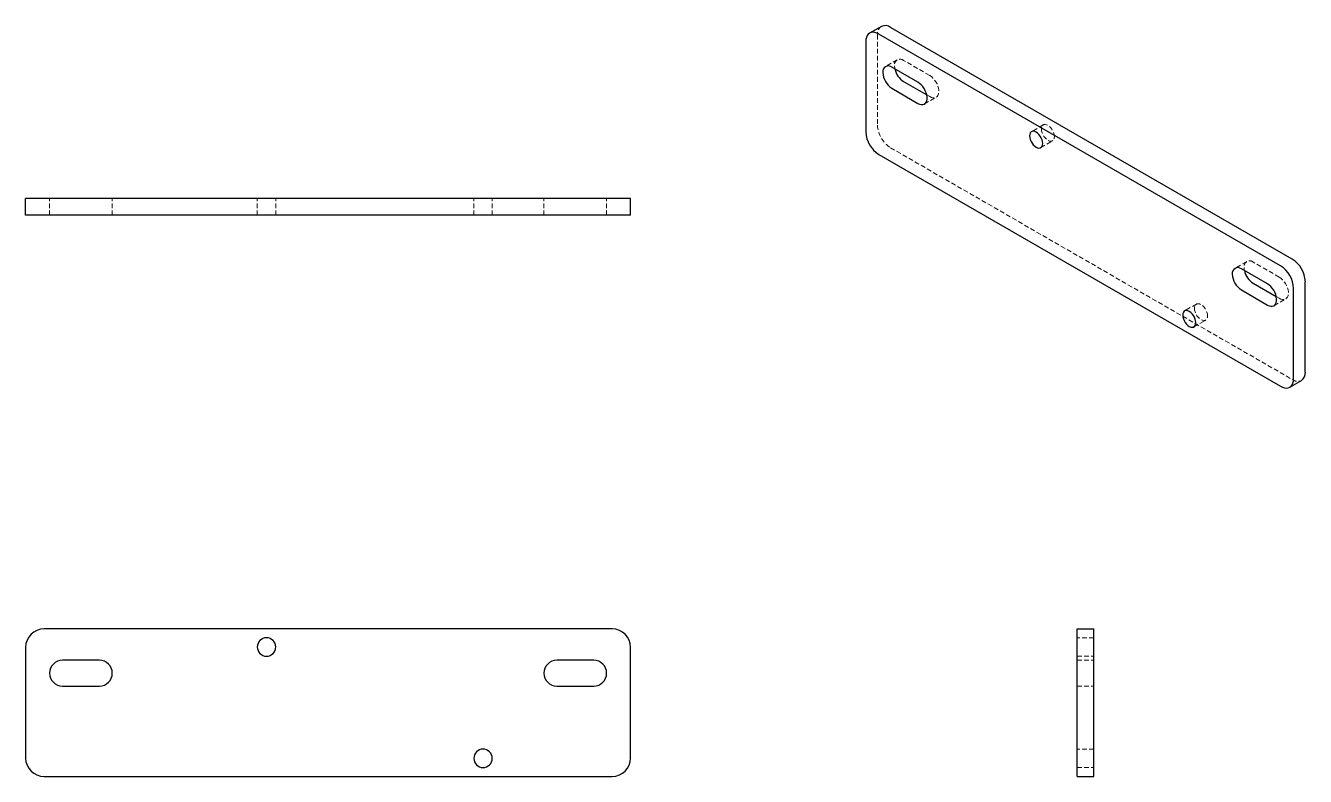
# Model space of a CAD drawing. Header units: millimetres. Extents: x 247 to 594, y 194 to 398.
import ezdxf

# ---------------------------------------------------------------- set-up
doc = ezdxf.new("R2010")
doc.units = ezdxf.units.MM
doc.linetypes.add('HIDDEN', pattern=[1.905, 1.27, -0.635])

msp = doc.modelspace()

# ---------------------------------------------------------------- linework, layer by layer
at = {"color": 7, "linetype": 'Continuous', "lineweight": 25}
for p, q in [((479.02, 397.81), (475.84, 395.97)), ((587.24, 332.86), (478.34, 395.72)), ((590.42, 334.7), (481.52, 397.56)), ((474.81, 393.68), (474.81, 369.19)), ((488.95, 382.66), (481.88, 386.74)), ((485.06, 382.86), (491.32, 379.25)), ((481.88, 381.03), (488.95, 376.94)), ((478.34, 363.06), (587.24, 300.2)), ((247.05, 346.63), (247.05, 351.13)), ((252.05, 351.13), (247.05, 351.13)), ((406.05, 351.13), (252.05, 351.13)), ((411.05, 351.13), (406.05, 351.13)), ((411.05, 346.63), (411.05, 351.13)), ((252.05, 346.63), (247.05, 346.63)), ((406.05, 346.63), (252.05, 346.63)), ((411.05, 346.63), (406.05, 346.63)), ((583.7, 327.96), (576.63, 332.04)), ((576.63, 326.33), (583.7, 322.25)), ((579.81, 328.16), (586.07, 324.55)), ((590.77, 302.24), (590.77, 326.74)), ((593.95, 304.08), (593.95, 328.57)), ((589.74, 299.95), (592.92, 301.79)), ((406.05, 234.4), (252.05, 234.4)), ((532.13, 229.4), (532.13, 234.4)), ((532.13, 234.4), (536.63, 234.4)), ((536.63, 229.4), (536.63, 234.4)), ((247.05, 229.4), (247.05, 199.4)), ((411.05, 199.4), (411.05, 229.4)), ((532.13, 199.4), (532.13, 229.4)), ((536.63, 199.4), (536.63, 229.4)), ((267.05, 225.9), (257.05, 225.9)), ((401.05, 225.9), (391.05, 225.9)), ((257.05, 218.9), (267.05, 218.9)), ((391.05, 218.9), (401.05, 218.9)), ((532.13, 194.4), (532.13, 199.4)), ((536.63, 194.4), (536.63, 199.4)), ((252.05, 194.4), (406.05, 194.4)), ((532.13, 194.4), (536.63, 194.4))]:
    msp.add_line(p, q, dxfattribs=at)
at = {"color": 7, "linetype": 'HIDDEN', "lineweight": 18}
for p, q in [((477.99, 395.52), (477.99, 371.02)), ((483.31, 388.75), (480.13, 386.92)), ((492.13, 384.5), (485.06, 388.58)), ((490.7, 376.77), (493.88, 378.61)), ((491.32, 379.25), (492.13, 378.78)), ((522.91, 371.11), (519.73, 369.27)), ((481.52, 364.9), (590.42, 302.04)), ((522.23, 364.94), (525.41, 366.78)), ((253.55, 346.63), (253.55, 351.13)), ((270.55, 346.63), (270.55, 351.13)), ((309.85, 346.63), (309.85, 351.13)), ((314.85, 346.63), (314.85, 351.13)), ((368.55, 346.63), (368.55, 351.13)), ((373.55, 346.63), (373.55, 351.13)), ((387.55, 346.63), (387.55, 351.13)), ((404.55, 346.63), (404.55, 351.13)), ((578.06, 334.05), (574.88, 332.22)), ((586.88, 329.8), (579.81, 333.88)), ((585.45, 322.07), (588.63, 323.91)), ((586.07, 324.55), (586.88, 324.08)), ((564.42, 322.49), (561.24, 320.65)), ((563.74, 316.32), (566.92, 318.16)), ((536.63, 232), (532.13, 232)), ((532.13, 227), (536.63, 227)), ((532.13, 225.9), (536.63, 225.9)), ((532.13, 218.9), (536.63, 218.9)), ((536.63, 201.8), (532.13, 201.8)), ((532.13, 196.8), (536.63, 196.8))]:
    msp.add_line(p, q, dxfattribs=at)
at = {"color": 7, "linetype": 'Continuous', "lineweight": 25, "flags": 128}
for points in [[(478.34, 395.72), (477.79, 395.99), (477.25, 396.15), (476.74, 396.21), (476.26, 396.14), (475.84, 395.97), (475.48, 395.69), (475.19, 395.31), (474.98, 394.84), (474.85, 394.3), (474.81, 393.68)], [(488.95, 376.94), (489.4, 376.73), (489.84, 376.62), (490.25, 376.62), (490.62, 376.73), (490.92, 376.94), (491.16, 377.25), (491.33, 377.65), (491.41, 378.12), (491.41, 378.64), (491.33, 379.21), (491.16, 379.8), (490.92, 380.38), (490.62, 380.95), (490.25, 381.48), (489.84, 381.95), (489.4, 382.35), (488.95, 382.66)], [(522.75, 366.09), (522.7, 366.57), (522.57, 367.07), (522.36, 367.58), (522.08, 368.07), (521.75, 368.5), (521.37, 368.87), (520.98, 369.15), (520.59, 369.33), (520.21, 369.39), (519.88, 369.34), (519.6, 369.18), (519.39, 368.91), (519.26, 368.56), (519.21, 368.13)], [(519.21, 368.13), (519.26, 367.65), (519.39, 367.14), (519.6, 366.63), (519.88, 366.15), (520.21, 365.71), (520.59, 365.35), (520.98, 365.07), (521.37, 364.89), (521.75, 364.83), (522.08, 364.88), (522.36, 365.04), (522.57, 365.3), (522.7, 365.66), (522.75, 366.09)], [(583.7, 322.25), (584.16, 322.03), (584.59, 321.92), (585, 321.92), (585.37, 322.03), (585.68, 322.24), (585.92, 322.55), (586.08, 322.95), (586.17, 323.42), (586.17, 323.94), (586.08, 324.51), (585.92, 325.1), (585.68, 325.69), (585.37, 326.25), (585, 326.78), (584.59, 327.25), (584.16, 327.65), (583.7, 327.96)], [(564.26, 317.47), (564.21, 317.95), (564.08, 318.45), (563.87, 318.96), (563.59, 319.45), (563.25, 319.88), (562.88, 320.25), (562.49, 320.53), (562.09, 320.7), (561.72, 320.77), (561.39, 320.72), (561.11, 320.56), (560.89, 320.29), (560.76, 319.94), (560.72, 319.51)], [(560.72, 319.51), (560.76, 319.03), (560.89, 318.52), (561.11, 318.01), (561.39, 317.53), (561.72, 317.09), (562.09, 316.72), (562.49, 316.45), (562.88, 316.27), (563.25, 316.21), (563.59, 316.25), (563.87, 316.42), (564.08, 316.68), (564.21, 317.04), (564.26, 317.47)], [(587.24, 300.2), (587.79, 299.93), (588.33, 299.77), (588.84, 299.72), (589.31, 299.78), (589.74, 299.95), (590.1, 300.23), (590.39, 300.61), (590.6, 301.08), (590.73, 301.63), (590.77, 302.24)]]:
    msp.add_lwpolyline(points, dxfattribs=at)
at = {"color": 7, "linetype": 'HIDDEN', "lineweight": 18, "flags": 128}
for points in [[(482.58, 387.15), (482.63, 386.57), (482.69, 386.27)], [(492.13, 378.78), (492.59, 378.57), (493.02, 378.46), (493.43, 378.46), (493.8, 378.56), (494.11, 378.78), (494.35, 379.09), (494.51, 379.48), (494.59, 379.95), (494.59, 380.48), (494.51, 381.05), (494.35, 381.63), (494.11, 382.22), (493.8, 382.79), (493.43, 383.32), (493.02, 383.79), (492.59, 384.19), (492.13, 384.5)], [(525.93, 367.92), (525.89, 368.4), (525.76, 368.91), (525.54, 369.42), (525.26, 369.9), (524.93, 370.34), (524.56, 370.71), (524.16, 370.99), (523.77, 371.16), (523.4, 371.23), (523.06, 371.18), (522.78, 371.02), (522.57, 370.75), (522.44, 370.39), (522.39, 369.97)], [(522.39, 369.97), (522.44, 369.49), (522.57, 368.98), (522.78, 368.47), (523.06, 367.99), (523.4, 367.55), (523.77, 367.18), (524.16, 366.9), (524.56, 366.73), (524.93, 366.66), (525.26, 366.71), (525.54, 366.87), (525.76, 367.14), (525.89, 367.5), (525.93, 367.92)], [(577.34, 332.45), (577.38, 331.87), (577.44, 331.58)], [(586.88, 324.08), (587.34, 323.87), (587.78, 323.76), (588.19, 323.76), (588.55, 323.87), (588.86, 324.08), (589.1, 324.39), (589.26, 324.78), (589.35, 325.25), (589.35, 325.78), (589.26, 326.35), (589.1, 326.94), (588.86, 327.52), (588.55, 328.09), (588.19, 328.62), (587.78, 329.09), (587.34, 329.49), (586.88, 329.8)], [(567.44, 319.3), (567.39, 319.78), (567.26, 320.29), (567.05, 320.8), (566.77, 321.28), (566.44, 321.72), (566.06, 322.09), (565.67, 322.37), (565.28, 322.54), (564.9, 322.61), (564.57, 322.56), (564.29, 322.39), (564.08, 322.13), (563.95, 321.77), (563.9, 321.34)], [(563.9, 321.34), (563.95, 320.86), (564.08, 320.36), (564.29, 319.85), (564.57, 319.36), (564.9, 318.93), (565.28, 318.56), (565.67, 318.28), (566.06, 318.11), (566.44, 318.04), (566.77, 318.09), (567.05, 318.25), (567.26, 318.52), (567.39, 318.87), (567.44, 319.3)]]:
    msp.add_lwpolyline(points, dxfattribs=at)
at = {"color": 7, "linetype": 'HIDDEN', "lineweight": 18}
for centre, radius, start, end in [((480.43, 395.8), 2.45, 124.8612, 186.4509), ((484.09, 387.39), 1.53, 50.7967, 189.214), ((485.61, 371.34), 7.63, 182.3869, 237.6131), ((578.85, 332.7), 1.53, 50.7967, 189.214), ((591.88, 304.05), 2.49, 234.0823, 294.6073)]:
    msp.add_arc(centre, radius, start, end, dxfattribs=at)
at = {"color": 7, "linetype": 'Continuous', "lineweight": 25}
for centre, radius, start, end in [((480.06, 395.54), 2.49, 54.0823, 114.6073), ((480.91, 385.56), 1.53, 50.7967, 189.214), ((484.78, 385.56), 5.38, 182.6055, 237.3945), ((487.99, 387.43), 5.43, 192.2993, 237.3238), ((482.43, 369.5), 7.63, 182.3869, 237.6131), ((586.33, 328.26), 7.63, 2.3869, 57.6131), ((575.66, 330.86), 1.53, 50.7967, 189.214), ((579.53, 330.86), 5.38, 182.6055, 237.3945), ((582.74, 332.73), 5.43, 192.2993, 237.3238), ((583.15, 326.42), 7.63, 2.3869, 57.6131), ((591.52, 303.8), 2.45, 304.8612, 6.4509), ((252.05, 229.4), 5, 90, 180), ((406.05, 229.4), 5, 0, 90), ((312.35, 229.5), 2.5, 0, 180), ((312.35, 229.5), 2.5, 180, 0), ((257.05, 222.4), 3.5, 90, 180), ((267.05, 222.4), 3.5, 270, 90), ((391.05, 222.4), 3.5, 90, 180), ((401.05, 222.4), 3.5, 270, 90), ((257.05, 222.4), 3.5, 180, 270), ((391.05, 222.4), 3.5, 180, 270), ((371.05, 199.3), 2.5, 0, 180), ((252.05, 199.4), 5, 180, 270), ((371.05, 199.3), 2.5, 180, 0), ((406.05, 199.4), 5, 270, 0)]:
    msp.add_arc(centre, radius, start, end, dxfattribs=at)

doc.saveas('drawing.dxf')
